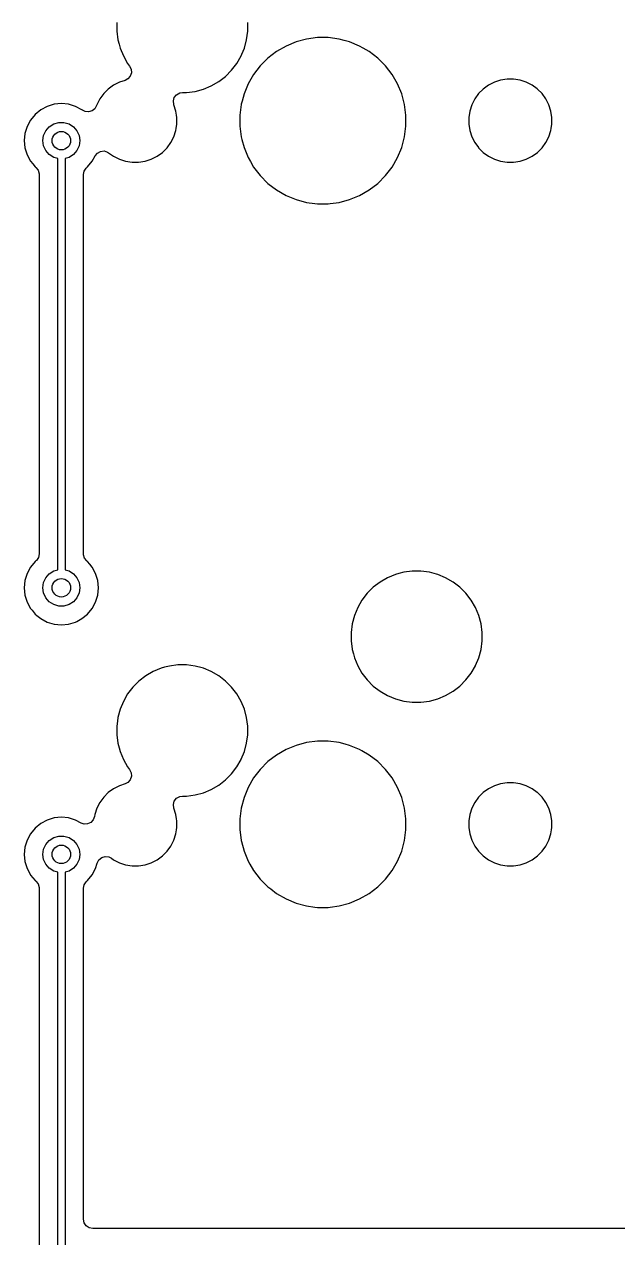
# Model space of a CAD drawing. Extents: x 17 to 170, y -181 to -32.
# Drawn here: x 41.18 to 57.27, y -114.05 to -81.19 of the extents above; entities that cross this region are included whole.
import ezdxf

# ---------------------------------------------------------------- set-up
doc = ezdxf.new("R2010")
doc.units = 0
doc.layers.add('BLACK', color=7, linetype='CONTINUOUS')

msp = doc.modelspace()

# ---------------------------------------------------------------- linework, layer by layer
at = {"layer": 'BLACK', "linetype": 'CONTINUOUS'}
for p, q in [((43.6895, -81.148628), (43.6895, -81.381372)), ((47.2405, -81.381372), (47.2405, -81.148628)), ((43.6895, -81.381372), (43.719879, -81.612126)), ((47.210121, -81.612126), (47.2405, -81.381372)), ((43.719879, -81.612126), (43.752661, -81.734469)), ((43.752661, -81.734469), (43.78012, -81.836948)), ((47.149882, -81.83694), (47.210121, -81.612126)), ((48.277496, -81.782255), (48.02201, -81.929759)), ((48.2775, -81.782253), (48.277496, -81.782255)), ((48.550049, -81.66936), (48.2775, -81.782253)), ((48.835011, -81.593006), (48.550049, -81.66936)), ((49.127493, -81.5545), (48.835011, -81.593006)), ((49.127494, -81.5545), (49.127493, -81.5545)), ((49.422506, -81.5545), (49.127494, -81.5545)), ((49.422507, -81.5545), (49.422506, -81.5545)), ((49.714989, -81.593006), (49.422507, -81.5545)), ((49.714993, -81.593007), (49.714988, -81.593006)), ((49.714988, -81.593006), (49.714989, -81.593006)), ((49.849452, -81.629035), (49.714993, -81.593007)), ((49.99995, -81.66936), (49.849452, -81.629035)), ((50.272499, -81.782253), (49.99995, -81.66936)), ((50.272503, -81.782255), (50.272499, -81.782253)), ((50.272505, -81.782256), (50.272503, -81.782255)), ((50.272507, -81.782257), (50.272505, -81.782256)), ((50.367221, -81.83694), (50.272507, -81.782257)), ((43.78012, -81.836948), (43.869179, -82.051958)), ((43.869179, -82.051958), (43.869184, -82.051967)), ((43.869184, -82.051967), (43.869185, -82.051969)), ((43.869185, -82.051969), (43.985558, -82.253532)), ((46.944442, -82.253532), (47.060815, -82.051969)), ((47.060815, -82.051969), (47.08215, -82.000463)), ((47.08215, -82.000463), (47.149879, -81.836948)), ((47.149879, -81.836945), (47.149882, -81.83694)), ((47.149879, -81.836948), (47.149879, -81.836945)), ((47.787963, -82.109349), (47.579349, -82.317963)), ((48.022005, -81.929762), (47.787963, -82.109349)), ((48.02201, -81.929759), (48.022005, -81.929762)), ((50.527989, -81.929759), (50.367221, -81.83694)), ((50.527994, -81.929762), (50.527989, -81.929759)), ((50.762036, -82.109349), (50.527994, -81.929762)), ((50.762037, -82.10935), (50.762036, -82.109349)), ((50.762042, -82.109354), (50.762037, -82.10935)), ((50.970646, -82.317958), (50.762042, -82.109354)), ((43.985558, -82.253532), (43.98556, -82.253535)), ((43.98556, -82.253535), (43.985561, -82.253536)), ((43.985561, -82.253536), (44.038925, -82.323082)), ((44.038925, -82.323082), (44.081896, -82.410217)), ((44.081896, -82.410217), (44.08825, -82.507164)), ((46.638181, -82.602756), (46.802756, -82.438181)), ((46.802756, -82.438181), (46.944442, -82.253532)), ((47.579349, -82.317963), (47.399762, -82.552005)), ((51.150238, -82.552006), (50.970646, -82.317958)), ((43.762947, -82.761963), (43.60511, -82.842385)), ((43.762965, -82.761955), (43.762947, -82.761963)), ((43.918325, -82.711476), (43.762965, -82.761955)), ((43.992961, -82.672208), (43.918325, -82.711476)), ((44.05702, -82.599163), (43.992961, -82.672208)), ((44.08825, -82.507164), (44.05702, -82.599163)), ((46.251969, -82.860815), (46.453532, -82.744442)), ((46.453532, -82.744442), (46.638181, -82.602756)), ((47.399759, -82.55201), (47.252255, -82.807496)), ((47.399762, -82.552005), (47.399759, -82.55201)), ((51.297743, -82.807493), (51.150238, -82.552006)), ((53.922947, -82.761963), (53.76511, -82.842385)), ((53.922956, -82.761959), (53.922947, -82.761963)), ((53.922958, -82.761958), (53.922956, -82.761958)), ((53.922956, -82.761958), (53.922956, -82.761959)), ((54.091445, -82.707214), (53.922958, -82.761958)), ((54.091448, -82.707213), (54.091445, -82.707214)), ((54.09145, -82.707213), (54.091448, -82.707213)), ((54.091456, -82.707211), (54.09145, -82.707213)), ((54.266411, -82.6795), (54.091456, -82.707211)), ((54.266421, -82.6795), (54.266411, -82.6795)), ((54.443579, -82.6795), (54.266421, -82.6795)), ((54.443588, -82.6795), (54.443579, -82.6795)), ((54.618543, -82.707211), (54.443588, -82.6795)), ((54.618549, -82.707213), (54.618543, -82.707211)), ((54.618555, -82.707214), (54.618549, -82.707213)), ((54.787042, -82.761958), (54.618555, -82.707214)), ((54.78705, -82.761962), (54.787042, -82.761958)), ((54.787052, -82.761963), (54.78705, -82.761962)), ((54.944889, -82.842385), (54.787052, -82.761963)), ((43.336514, -83.071789), (43.232385, -83.21511)), ((43.461789, -82.946514), (43.336514, -83.071789)), ((43.60511, -82.842385), (43.461789, -82.946514)), ((45.250879, -83.176455), (45.311028, -83.100158)), ((45.311028, -83.100158), (45.395795, -83.052686)), ((45.395795, -83.052686), (45.472739, -83.0405)), ((45.472739, -83.0405), (45.581372, -83.0405)), ((45.581372, -83.0405), (45.812126, -83.010121)), ((45.812126, -83.010121), (46.03694, -82.949882)), ((46.03694, -82.949882), (46.036945, -82.949879)), ((46.036945, -82.949879), (46.036948, -82.949879)), ((46.036948, -82.949879), (46.251958, -82.86082)), ((46.251958, -82.86082), (46.251961, -82.860818)), ((46.251961, -82.860818), (46.251969, -82.860815)), ((47.13936, -83.080049), (47.088041, -83.271578)), ((47.252253, -82.8075), (47.13936, -83.080049)), ((47.252255, -82.807496), (47.252253, -82.8075)), ((51.410639, -83.080048), (51.297743, -82.807493)), ((51.486993, -83.365007), (51.410639, -83.080048)), ((53.496514, -83.071789), (53.392385, -83.21511)), ((53.621789, -82.946514), (53.496514, -83.071789)), ((53.76511, -82.842385), (53.621789, -82.946514)), ((55.079035, -82.939848), (54.944889, -82.842385)), ((55.088214, -82.946517), (55.079035, -82.939848)), ((55.213483, -83.071786), (55.088214, -82.946517)), ((55.317614, -83.21511), (55.213483, -83.071786)), ((41.805265, -83.415772), (41.631462, -83.508672)), ((41.805273, -83.415769), (41.805265, -83.415772)), ((41.993867, -83.358559), (41.805273, -83.415769)), ((42.189999, -83.339243), (41.993867, -83.358559)), ((42.38613, -83.358559), (42.189999, -83.339243)), ((42.574724, -83.415769), (42.38613, -83.358559)), ((42.574732, -83.415772), (42.574724, -83.415769)), ((42.748534, -83.508672), (42.574732, -83.415772)), ((43.14496, -83.394494), (43.097487, -83.479261)), ((43.151954, -83.372966), (43.14496, -83.394494)), ((43.151963, -83.372947), (43.151954, -83.372966)), ((43.232385, -83.21511), (43.151963, -83.372947)), ((45.224507, -83.269962), (45.250879, -83.176455)), ((45.235925, -83.366444), (45.224507, -83.269962)), ((45.23804, -83.372955), (45.235925, -83.366444)), ((45.238042, -83.372958), (45.23804, -83.372955)), ((45.292786, -83.541445), (45.238042, -83.372958)), ((47.063006, -83.365011), (47.0245, -83.657493)), ((47.064735, -83.35856), (47.063006, -83.365011)), ((47.088041, -83.271578), (47.064735, -83.35856)), ((51.5255, -83.657494), (51.486993, -83.365007)), ((53.311958, -83.372958), (53.257214, -83.541445)), ((53.311963, -83.372947), (53.311958, -83.372956)), ((53.311958, -83.372956), (53.311958, -83.372958)), ((53.392385, -83.21511), (53.311963, -83.372947)), ((55.398042, -83.372958), (55.317614, -83.21511)), ((55.452786, -83.541445), (55.398042, -83.372958)), ((41.354087, -83.786047), (41.261187, -83.95985)), ((41.479113, -83.633704), (41.354087, -83.786047)), ((41.479119, -83.633698), (41.479113, -83.633704)), ((41.631462, -83.508672), (41.479119, -83.633698)), ((42.748535, -83.508673), (42.748534, -83.508672)), ((42.748537, -83.508674), (42.748535, -83.508673)), ((42.750009, -83.509882), (42.748537, -83.508674)), ((42.750184, -83.510026), (42.750009, -83.509882)), ((42.752268, -83.511166), (42.750184, -83.510026)), ((42.758709, -83.51547), (42.752268, -83.511166)), ((42.75909, -83.514899), (42.758709, -83.51547)), ((42.8312, -83.554358), (42.75909, -83.514899)), ((42.927681, -83.565779), (42.8312, -83.554358)), ((43.021189, -83.539408), (42.927681, -83.565779)), ((43.097487, -83.479261), (43.021189, -83.539408)), ((45.292787, -83.541454), (45.292786, -83.541445)), ((45.292788, -83.541456), (45.292787, -83.541454)), ((45.311167, -83.657493), (45.292788, -83.541456)), ((45.320499, -83.716411), (45.311167, -83.657493)), ((45.3205, -83.716423), (45.320499, -83.716411)), ((45.3205, -83.893576), (45.3205, -83.716423)), ((47.0245, -83.657493), (47.0245, -83.952506)), ((51.5255, -83.716411), (51.5255, -83.657494)), ((51.5255, -83.952506), (51.5255, -83.716411)), ((53.257211, -83.541456), (53.2295, -83.716411)), ((53.2295, -83.716411), (53.2295, -83.893588)), ((53.257213, -83.54145), (53.257211, -83.541456)), ((53.257214, -83.541445), (53.257213, -83.541448)), ((53.257213, -83.541448), (53.257213, -83.54145)), ((55.452787, -83.541454), (55.452786, -83.541445)), ((55.452788, -83.541456), (55.452787, -83.541454)), ((55.480499, -83.716411), (55.452788, -83.541456)), ((55.4805, -83.716423), (55.480499, -83.716411)), ((55.4805, -83.893576), (55.4805, -83.716423)), ((41.261184, -83.959858), (41.203974, -84.148452)), ((41.261187, -83.95985), (41.261184, -83.959858)), ((41.710253, -84.203718), (41.769372, -84.074264)), ((41.769372, -84.074264), (41.862569, -83.966709)), ((41.862569, -83.966709), (41.982291, -83.889768)), ((41.982291, -83.889768), (42.118842, -83.849673)), ((42.118842, -83.849673), (42.261156, -83.849673)), ((42.261156, -83.849673), (42.397707, -83.889768)), ((42.397707, -83.889768), (42.517429, -83.966709)), ((42.517429, -83.966709), (42.610626, -84.074264)), ((42.610626, -84.074264), (42.669745, -84.203718)), ((45.238042, -84.237042), (45.292786, -84.068555)), ((45.292786, -84.068555), (45.300744, -84.018314)), ((45.300744, -84.018314), (45.320499, -83.893588)), ((45.320499, -83.893588), (45.3205, -83.893576)), ((47.0245, -83.952506), (47.061961, -84.237052)), ((51.486993, -84.244993), (51.5255, -83.952506)), ((53.2295, -83.893588), (53.257211, -84.068543)), ((53.257211, -84.068543), (53.257213, -84.068549)), ((53.257213, -84.068549), (53.257214, -84.068555)), ((53.257214, -84.068555), (53.311958, -84.237042)), ((55.398042, -84.237042), (55.452786, -84.068555)), ((55.452786, -84.068555), (55.460744, -84.018314)), ((55.460744, -84.018314), (55.480499, -83.893588)), ((55.480499, -83.893588), (55.4805, -83.893576)), ((41.203974, -84.148452), (41.184658, -84.344584)), ((41.184658, -84.344584), (41.203974, -84.540715)), ((41.689999, -84.344584), (41.710253, -84.203718)), ((41.710253, -84.48545), (41.689999, -84.344584)), ((42.669745, -84.203718), (42.689999, -84.344584)), ((42.689999, -84.344584), (42.669745, -84.48545)), ((45.053483, -84.538214), (45.157614, -84.39489)), ((45.157614, -84.39489), (45.238042, -84.237042)), ((47.061961, -84.237052), (47.063007, -84.244993)), ((47.063007, -84.244993), (47.082423, -84.317454)), ((47.082423, -84.317454), (47.13936, -84.52995)), ((51.410639, -84.529952), (51.486993, -84.244993)), ((53.311958, -84.237042), (53.311959, -84.237043)), ((53.311959, -84.237043), (53.311963, -84.237052)), ((53.311963, -84.237052), (53.392385, -84.394889)), ((53.392385, -84.394889), (53.490943, -84.530542)), ((55.213483, -84.538214), (55.317614, -84.39489)), ((55.317614, -84.39489), (55.398042, -84.237042)), ((41.203974, -84.540715), (41.261184, -84.729309)), ((41.261184, -84.729309), (41.261187, -84.729317)), ((41.261187, -84.729317), (41.354087, -84.90312)), ((41.769372, -84.614904), (41.710253, -84.48545)), ((41.862569, -84.722459), (41.769372, -84.614904)), ((41.982291, -84.7994), (41.862569, -84.722459)), ((42.517429, -84.722459), (42.397707, -84.7994)), ((42.610626, -84.614904), (42.517429, -84.722459)), ((42.669745, -84.48545), (42.610626, -84.614904)), ((43.025909, -84.903122), (43.105363, -84.754472)), ((43.105363, -84.754472), (43.166996, -84.679375)), ((43.166996, -84.679375), (43.252679, -84.633576)), ((43.252679, -84.633576), (43.349366, -84.624053)), ((43.349366, -84.624053), (43.442338, -84.652255)), ((43.442338, -84.652255), (43.471317, -84.670408)), ((43.471317, -84.670408), (43.60511, -84.767614)), ((43.60511, -84.767614), (43.762958, -84.848042)), ((44.627042, -84.848042), (44.78489, -84.767614)), ((44.78489, -84.767614), (44.928214, -84.663483)), ((44.928214, -84.663483), (45.053483, -84.538214)), ((47.13936, -84.52995), (47.252253, -84.802499)), ((51.297743, -84.802507), (51.410639, -84.529952)), ((53.490943, -84.530542), (53.496517, -84.538214)), ((53.496517, -84.538214), (53.621786, -84.663483)), ((53.621786, -84.663483), (53.76511, -84.767614)), ((53.76511, -84.767614), (53.922958, -84.848042)), ((54.787042, -84.848042), (54.94489, -84.767614)), ((54.94489, -84.767614), (55.088214, -84.663483)), ((55.088214, -84.663483), (55.213483, -84.538214)), ((41.354087, -84.90312), (41.412697, -84.974536)), ((41.412697, -84.974536), (41.479116, -85.055467)), ((41.479116, -85.055467), (41.498464, -85.071346)), ((41.498464, -85.071346), (41.560097, -85.146446)), ((42.089999, -84.831025), (41.982291, -84.7994)), ((42.089999, -95.965578), (42.089999, -84.831025)), ((42.397707, -84.7994), (42.289999, -84.831025)), ((42.289999, -84.831025), (42.289999, -95.965578)), ((42.809453, -85.168536), (42.863429, -85.087754)), ((42.863429, -85.087754), (42.881527, -85.071351)), ((42.881527, -85.071351), (42.900882, -85.055467)), ((42.900882, -85.055467), (43.025909, -84.903122)), ((43.762958, -84.848042), (43.931445, -84.902786)), ((43.931445, -84.902786), (43.931454, -84.902787)), ((43.931454, -84.902787), (43.931456, -84.902788)), ((43.931456, -84.902788), (44.106411, -84.930499)), ((44.106411, -84.930499), (44.106418, -84.930499)), ((44.106418, -84.930499), (44.106421, -84.9305)), ((44.106421, -84.9305), (44.106424, -84.9305)), ((44.106424, -84.9305), (44.283576, -84.9305)), ((44.283576, -84.9305), (44.283579, -84.9305)), ((44.283579, -84.9305), (44.283582, -84.930499)), ((44.283582, -84.930499), (44.283588, -84.930499)), ((44.283588, -84.930499), (44.458543, -84.902788)), ((44.458543, -84.902787), (44.458555, -84.902786)), ((44.458543, -84.902788), (44.458543, -84.902787)), ((44.458555, -84.902786), (44.627042, -84.848042)), ((47.252253, -84.802499), (47.252255, -84.802503)), ((47.252255, -84.802503), (47.252257, -84.802507)), ((47.252257, -84.802507), (47.315448, -84.911958)), ((47.315448, -84.911958), (47.399759, -85.057989)), ((47.399759, -85.057989), (47.399762, -85.057994)), ((47.399762, -85.057994), (47.573521, -85.284441)), ((50.970646, -85.292042), (51.150238, -85.057994)), ((51.150238, -85.057994), (51.297743, -84.802507)), ((53.922958, -84.848042), (54.091445, -84.902786)), ((54.091445, -84.902786), (54.091454, -84.902787)), ((54.091454, -84.902787), (54.091456, -84.902788)), ((54.091456, -84.902788), (54.266411, -84.930499)), ((54.266411, -84.930499), (54.266418, -84.930499)), ((54.266418, -84.930499), (54.266421, -84.9305)), ((54.266421, -84.9305), (54.266424, -84.9305)), ((54.266424, -84.9305), (54.443576, -84.9305)), ((54.443576, -84.9305), (54.443579, -84.9305)), ((54.443579, -84.9305), (54.443582, -84.930499)), ((54.443582, -84.930499), (54.443588, -84.930499)), ((54.443588, -84.930499), (54.618543, -84.902788)), ((54.618543, -84.902787), (54.618555, -84.902786)), ((54.618543, -84.902788), (54.618543, -84.902787)), ((54.618555, -84.902786), (54.787042, -84.848042)), ((41.560097, -85.146446), (41.5883, -85.239418)), ((41.5883, -85.239418), (41.589499, -85.263824)), ((41.589499, -85.263824), (41.589499, -95.532779)), ((42.790499, -85.263824), (42.809453, -85.168536)), ((42.790499, -95.532779), (42.790499, -85.263824)), ((47.573521, -85.284441), (47.579354, -85.292042)), ((47.579354, -85.292042), (47.787958, -85.500646)), ((50.762042, -85.500646), (50.970646, -85.292042)), ((47.787958, -85.500646), (48.022006, -85.680238)), ((48.022006, -85.680238), (48.277493, -85.827743)), ((50.272507, -85.827743), (50.527994, -85.680238)), ((50.527994, -85.680238), (50.762042, -85.500646)), ((48.277493, -85.827743), (48.277498, -85.827745)), ((48.277498, -85.827745), (48.2775, -85.827746)), ((48.2775, -85.827746), (48.330718, -85.849789)), ((48.330718, -85.849789), (48.550048, -85.940639)), ((48.550048, -85.940639), (48.835007, -86.016993)), ((48.835007, -86.016993), (49.054372, -86.045873)), ((49.054372, -86.045873), (49.127493, -86.0555)), ((49.127493, -86.0555), (49.127494, -86.0555)), ((49.127494, -86.0555), (49.422507, -86.0555)), ((49.422507, -86.0555), (49.471253, -86.049082)), ((49.471253, -86.049082), (49.714993, -86.016993)), ((49.714993, -86.016993), (49.999952, -85.940639)), ((49.999952, -85.940639), (50.272507, -85.827743)), ((41.589499, -95.532779), (41.570545, -95.628067)), ((42.791698, -95.55718), (42.790499, -95.532779)), ((42.819898, -95.650152), (42.791698, -95.55718)), ((41.354087, -95.893483), (41.261187, -96.067286)), ((41.479113, -95.74114), (41.354087, -95.893483)), ((41.479123, -95.74113), (41.479113, -95.74114)), ((41.498467, -95.725255), (41.479123, -95.74113)), ((41.516569, -95.708849), (41.498467, -95.725255)), ((41.570545, -95.628067), (41.516569, -95.708849)), ((42.881531, -95.725255), (42.819898, -95.650152)), ((42.900874, -95.74113), (42.881531, -95.725255)), ((42.900876, -95.741132), (42.900874, -95.74113)), ((42.900882, -95.741137), (42.900876, -95.741132)), ((42.961447, -95.814935), (42.900882, -95.741137)), ((43.02591, -95.893483), (42.961447, -95.814935)), ((43.11881, -96.067286), (43.02591, -95.893483)), ((41.203974, -96.255888), (41.184658, -96.45202)), ((41.261184, -96.067294), (41.203974, -96.255888)), ((41.261187, -96.067286), (41.261184, -96.067294)), ((41.710253, -96.311154), (41.769372, -96.1817)), ((41.769372, -96.1817), (41.862569, -96.074145)), ((41.862569, -96.074145), (41.982291, -95.997204)), ((41.982291, -95.997204), (42.089999, -95.965578)), ((42.289999, -95.965578), (42.397707, -95.997204)), ((42.397707, -95.997204), (42.517429, -96.074145)), ((42.517429, -96.074145), (42.610626, -96.1817)), ((42.610626, -96.1817), (42.669745, -96.311154)), ((43.118811, -96.06729), (43.11881, -96.067286)), ((43.118813, -96.067293), (43.118811, -96.06729)), ((43.176023, -96.255888), (43.118813, -96.067293)), ((43.19534, -96.45202), (43.176023, -96.255888)), ((51.028032, -96.179184), (50.826467, -96.295558)), ((51.028041, -96.179179), (51.028032, -96.179184)), ((51.243051, -96.09012), (51.028041, -96.179179)), ((51.333832, -96.065795), (51.243051, -96.09012)), ((51.467874, -96.029879), (51.333832, -96.065795)), ((51.467878, -96.029878), (51.467874, -96.029879)), ((51.46788, -96.029878), (51.467878, -96.029878)), ((51.698628, -95.9995), (51.46788, -96.029878)), ((51.931372, -95.9995), (51.698628, -95.9995)), ((52.162119, -96.029878), (51.931372, -95.9995)), ((52.162126, -96.029879), (52.162119, -96.029878)), ((52.355271, -96.081632), (52.162126, -96.029879)), ((52.386948, -96.09012), (52.355271, -96.081632)), ((52.601958, -96.179179), (52.386948, -96.09012)), ((52.601967, -96.179184), (52.601958, -96.179179)), ((52.601969, -96.179185), (52.601967, -96.179184)), ((52.803532, -96.295558), (52.601969, -96.179185)), ((41.184658, -96.45202), (41.203974, -96.648151)), ((41.689999, -96.45202), (41.710253, -96.311154)), ((41.710253, -96.592886), (41.689999, -96.45202)), ((41.769372, -96.72234), (41.710253, -96.592886)), ((42.669745, -96.592886), (42.610626, -96.72234)), ((42.669745, -96.311154), (42.689999, -96.45202)), ((42.689999, -96.45202), (42.669745, -96.592886)), ((43.176023, -96.648152), (43.19534, -96.45202)), ((50.477244, -96.601819), (50.335558, -96.786467)), ((50.477247, -96.601815), (50.477244, -96.601819)), ((50.641815, -96.437247), (50.477247, -96.601815)), ((50.641819, -96.437244), (50.641815, -96.437247)), ((50.826467, -96.295558), (50.641819, -96.437244)), ((52.988181, -96.437244), (52.803532, -96.295558)), ((53.152756, -96.601819), (52.988181, -96.437244)), ((53.294442, -96.786468), (53.152756, -96.601819)), ((41.203974, -96.648151), (41.261184, -96.836745)), ((41.261184, -96.836745), (41.261187, -96.836753)), ((41.261187, -96.836753), (41.354087, -97.010556)), ((41.862569, -96.829895), (41.769372, -96.72234)), ((41.982291, -96.906836), (41.862569, -96.829895)), ((42.118842, -96.946931), (41.982291, -96.906836)), ((42.397707, -96.906836), (42.261156, -96.946931)), ((42.517429, -96.829895), (42.397707, -96.906836)), ((42.610626, -96.72234), (42.517429, -96.829895)), ((43.025909, -97.010558), (43.118813, -96.836747)), ((43.118813, -96.836747), (43.176023, -96.648152)), ((50.335558, -96.786467), (50.219184, -96.988032)), ((53.410815, -96.988031), (53.294442, -96.786468)), ((41.354087, -97.010556), (41.395457, -97.060965)), ((41.395457, -97.060965), (41.479116, -97.162903)), ((41.479116, -97.162903), (41.528047, -97.20306)), ((41.528047, -97.20306), (41.631462, -97.287931)), ((42.261156, -96.946931), (42.118842, -96.946931)), ((42.748537, -97.28793), (42.900882, -97.162903)), ((42.900882, -97.162903), (43.025909, -97.010558)), ((50.130118, -97.20306), (50.069879, -97.427874)), ((50.13012, -97.203051), (50.130118, -97.20306)), ((50.219179, -96.988041), (50.13012, -97.203051)), ((50.219184, -96.988032), (50.219179, -96.988041)), ((53.410815, -96.988032), (53.410815, -96.988031)), ((53.41082, -96.988041), (53.410815, -96.988032)), ((53.499879, -97.203051), (53.41082, -96.988041)), ((53.49988, -97.203055), (53.499879, -97.203051)), ((53.499882, -97.20306), (53.49988, -97.203055)), ((53.560121, -97.427874), (53.499882, -97.20306)), ((41.631462, -97.287931), (41.805265, -97.380831)), ((41.805265, -97.380831), (41.805269, -97.380832)), ((41.805269, -97.380832), (41.805272, -97.380834)), ((41.805272, -97.380834), (41.993867, -97.438044)), ((41.993867, -97.438044), (42.189999, -97.457361)), ((42.189999, -97.457361), (42.386131, -97.438044)), ((42.386131, -97.438044), (42.574726, -97.380834)), ((42.574726, -97.380834), (42.606971, -97.363599)), ((42.606971, -97.363599), (42.748535, -97.287931)), ((42.748534, -97.287931), (42.748537, -97.28793)), ((42.748535, -97.287931), (42.748534, -97.287931)), ((50.069878, -97.42788), (50.0395, -97.658628)), ((50.069879, -97.427874), (50.069878, -97.427878)), ((50.069878, -97.427878), (50.069878, -97.42788)), ((53.5905, -97.658628), (53.560121, -97.427874)), ((50.0395, -97.658628), (50.0395, -97.891371)), ((50.0395, -97.891371), (50.068714, -98.113281)), ((53.560121, -98.122126), (53.5905, -97.891372)), ((53.5905, -97.891372), (53.5905, -97.658628)), ((50.068714, -98.113281), (50.069879, -98.122126)), ((50.069879, -98.122126), (50.102661, -98.244469)), ((50.102661, -98.244469), (50.13012, -98.346948)), ((53.499882, -98.34694), (53.560121, -98.122126)), ((45.117874, -98.569879), (44.983832, -98.605795)), ((45.117878, -98.569878), (45.117874, -98.569879)), ((45.11788, -98.569878), (45.117878, -98.569878)), ((45.348628, -98.5395), (45.11788, -98.569878)), ((45.581372, -98.5395), (45.348628, -98.5395)), ((45.812119, -98.569878), (45.581372, -98.5395)), ((45.812126, -98.569879), (45.812119, -98.569878)), ((46.005271, -98.621632), (45.812126, -98.569879)), ((50.13012, -98.346948), (50.219179, -98.561958)), ((50.219179, -98.561958), (50.219184, -98.561967)), ((50.219184, -98.561967), (50.219185, -98.561969)), ((50.219185, -98.561969), (50.335558, -98.763532)), ((53.294442, -98.763532), (53.410815, -98.561969)), ((53.410815, -98.561969), (53.414204, -98.553789)), ((53.414204, -98.553789), (53.499879, -98.346948)), ((53.499879, -98.346945), (53.499882, -98.34694)), ((53.499879, -98.346948), (53.499879, -98.346945)), ((44.476467, -98.835558), (44.291819, -98.977244)), ((44.678032, -98.719184), (44.476467, -98.835558)), ((44.678041, -98.719179), (44.678032, -98.719184)), ((44.893051, -98.63012), (44.678041, -98.719179)), ((44.983832, -98.605795), (44.893051, -98.63012)), ((46.036948, -98.63012), (46.005271, -98.621632)), ((46.251958, -98.719179), (46.036948, -98.63012)), ((46.251967, -98.719184), (46.251958, -98.719179)), ((46.251969, -98.719185), (46.251967, -98.719184)), ((46.453532, -98.835558), (46.251969, -98.719185)), ((46.638181, -98.977244), (46.453532, -98.835558)), ((50.335558, -98.763532), (50.477244, -98.948181)), ((53.152756, -98.948181), (53.294442, -98.763532)), ((44.127244, -99.141819), (43.985558, -99.326467)), ((44.127247, -99.141815), (44.127244, -99.141819)), ((44.291815, -98.977247), (44.127247, -99.141815)), ((44.291819, -98.977244), (44.291815, -98.977247)), ((46.802756, -99.141819), (46.638181, -98.977244)), ((46.944442, -99.326468), (46.802756, -99.141819)), ((50.477244, -98.948181), (50.641819, -99.112756)), ((50.641819, -99.112756), (50.826468, -99.254442)), ((52.803532, -99.254442), (52.988181, -99.112756)), ((52.988181, -99.112756), (53.152756, -98.948181)), ((43.869179, -99.528041), (43.78012, -99.743051)), ((43.869184, -99.528032), (43.869179, -99.528041)), ((43.985558, -99.326467), (43.869184, -99.528032)), ((47.060815, -99.528031), (46.944442, -99.326468)), ((47.060815, -99.528032), (47.060815, -99.528031)), ((47.06082, -99.528041), (47.060815, -99.528032)), ((47.149879, -99.743051), (47.06082, -99.528041)), ((50.826468, -99.254442), (51.028031, -99.370815)), ((51.028031, -99.370815), (51.028034, -99.370816)), ((51.028034, -99.370816), (51.028041, -99.37082)), ((51.028041, -99.37082), (51.243051, -99.459879)), ((51.243051, -99.459879), (51.243055, -99.45988)), ((51.243055, -99.45988), (51.24306, -99.459882)), ((51.24306, -99.459882), (51.467874, -99.520121)), ((51.467874, -99.520121), (51.698628, -99.5505)), ((51.698628, -99.5505), (51.931372, -99.5505)), ((51.931372, -99.5505), (52.162126, -99.520121)), ((52.162126, -99.520121), (52.38694, -99.459882)), ((52.38694, -99.459882), (52.386945, -99.459879)), ((52.386945, -99.459879), (52.386948, -99.459879)), ((52.386948, -99.459879), (52.601958, -99.37082)), ((52.601958, -99.37082), (52.601961, -99.370818)), ((52.601961, -99.370818), (52.601969, -99.370815)), ((52.601969, -99.370815), (52.803532, -99.254442)), ((43.780118, -99.74306), (43.719879, -99.967874)), ((43.78012, -99.743051), (43.780118, -99.74306)), ((47.14988, -99.743055), (47.149879, -99.743051)), ((47.149882, -99.74306), (47.14988, -99.743055)), ((47.210121, -99.967874), (47.149882, -99.74306)), ((43.707375, -100.062854), (43.6895, -100.198628)), ((43.6895, -100.198628), (43.6895, -100.431372)), ((43.719878, -99.96788), (43.707375, -100.062854)), ((43.719879, -99.967874), (43.719878, -99.967878)), ((43.719878, -99.967878), (43.719878, -99.96788)), ((47.2405, -100.198628), (47.210121, -99.967874)), ((47.2405, -100.431372), (47.2405, -100.198628)), ((43.6895, -100.431372), (43.719879, -100.662126)), ((47.210121, -100.662126), (47.2405, -100.431372)), ((43.719879, -100.662126), (43.752661, -100.784469)), ((43.752661, -100.784469), (43.78012, -100.886948)), ((47.149882, -100.88694), (47.210121, -100.662126)), ((48.277496, -100.832255), (48.02201, -100.979759)), ((48.2775, -100.832253), (48.277496, -100.832255)), ((48.550049, -100.71936), (48.2775, -100.832253)), ((48.835011, -100.643006), (48.550049, -100.71936)), ((49.127493, -100.6045), (48.835011, -100.643006)), ((49.127494, -100.6045), (49.127493, -100.6045)), ((49.422506, -100.6045), (49.127494, -100.6045)), ((49.422507, -100.6045), (49.422506, -100.6045)), ((49.714989, -100.643006), (49.422507, -100.6045)), ((49.714993, -100.643007), (49.714988, -100.643006)), ((49.714988, -100.643006), (49.714989, -100.643006)), ((49.876555, -100.686297), (49.714993, -100.643007)), ((49.99995, -100.71936), (49.876555, -100.686297)), ((50.272499, -100.832253), (49.99995, -100.71936)), ((50.272503, -100.832255), (50.272499, -100.832253)), ((50.272505, -100.832256), (50.272503, -100.832255)), ((50.272507, -100.832257), (50.272505, -100.832256)), ((50.327548, -100.864035), (50.272507, -100.832257)), ((50.527989, -100.979759), (50.327548, -100.864035)), ((43.78012, -100.886948), (43.869179, -101.101958)), ((43.869179, -101.101958), (43.869184, -101.101967)), ((43.869184, -101.101967), (43.869185, -101.101969)), ((43.869185, -101.101969), (43.985558, -101.303532)), ((46.944442, -101.303532), (47.060815, -101.101969)), ((47.060815, -101.101969), (47.064204, -101.093789)), ((47.064204, -101.093789), (47.149879, -100.886948)), ((47.149879, -100.886945), (47.149882, -100.88694)), ((47.149879, -100.886948), (47.149879, -100.886945)), ((47.787963, -101.159349), (47.579349, -101.367963)), ((48.022005, -100.979762), (47.787963, -101.159349)), ((48.02201, -100.979759), (48.022005, -100.979762)), ((50.527994, -100.979762), (50.527989, -100.979759)), ((50.762036, -101.159349), (50.527994, -100.979762)), ((50.762037, -101.15935), (50.762036, -101.159349)), ((50.762042, -101.159354), (50.762037, -101.15935)), ((50.970646, -101.367958), (50.762042, -101.159354)), ((43.985558, -101.303532), (43.98556, -101.303535)), ((43.98556, -101.303535), (43.985561, -101.303536)), ((43.985561, -101.303536), (44.038925, -101.373082)), ((44.038925, -101.373082), (44.081896, -101.460217)), ((44.081896, -101.460217), (44.08825, -101.557164)), ((46.638181, -101.652756), (46.802756, -101.488181)), ((46.802756, -101.488181), (46.944442, -101.303532)), ((47.579349, -101.367963), (47.399762, -101.602005)), ((51.150238, -101.602006), (50.970646, -101.367958)), ((43.762947, -101.811963), (43.60511, -101.892385)), ((43.762965, -101.811955), (43.762947, -101.811963)), ((43.918325, -101.761476), (43.762965, -101.811955)), ((43.992961, -101.722208), (43.918325, -101.761476)), ((44.05702, -101.649163), (43.992961, -101.722208)), ((44.08825, -101.557164), (44.05702, -101.649163)), ((46.251969, -101.910815), (46.453532, -101.794442)), ((46.453532, -101.794442), (46.638181, -101.652756)), ((47.252253, -101.8575), (47.13936, -102.130049)), ((47.252255, -101.857496), (47.252253, -101.8575)), ((47.399759, -101.60201), (47.252255, -101.857496)), ((47.399762, -101.602005), (47.399759, -101.60201)), ((51.297743, -101.857493), (51.150238, -101.602006)), ((51.410639, -102.130048), (51.297743, -101.857493)), ((53.922947, -101.811963), (53.76511, -101.892385)), ((53.922956, -101.811959), (53.922947, -101.811963)), ((53.922958, -101.811958), (53.922956, -101.811958)), ((53.922956, -101.811958), (53.922956, -101.811959)), ((54.091445, -101.757214), (53.922958, -101.811958)), ((54.091448, -101.757213), (54.091445, -101.757214)), ((54.09145, -101.757213), (54.091448, -101.757213)), ((54.091456, -101.757211), (54.09145, -101.757213)), ((54.266411, -101.7295), (54.091456, -101.757211)), ((54.266421, -101.7295), (54.266411, -101.7295)), ((54.443579, -101.7295), (54.266421, -101.7295)), ((54.443588, -101.7295), (54.443579, -101.7295)), ((54.618543, -101.757211), (54.443588, -101.7295)), ((54.618549, -101.757213), (54.618543, -101.757211)), ((54.618555, -101.757214), (54.618549, -101.757213)), ((54.787042, -101.811958), (54.618555, -101.757214)), ((54.78705, -101.811962), (54.787042, -101.811958)), ((54.787052, -101.811963), (54.78705, -101.811962)), ((54.944889, -101.892385), (54.787052, -101.811963)), ((43.336514, -102.121789), (43.232385, -102.26511)), ((43.461789, -101.996514), (43.336514, -102.121789)), ((43.60511, -101.892385), (43.461789, -101.996514)), ((45.250879, -102.226455), (45.311028, -102.150158)), ((45.311028, -102.150158), (45.395795, -102.102686)), ((45.395795, -102.102686), (45.472739, -102.0905)), ((45.472739, -102.0905), (45.581372, -102.0905)), ((45.581372, -102.0905), (45.812126, -102.060121)), ((45.812126, -102.060121), (46.03694, -101.999882)), ((46.03694, -101.999882), (46.036945, -101.999879)), ((46.036945, -101.999879), (46.036948, -101.999879)), ((46.036948, -101.999879), (46.251958, -101.91082)), ((46.251958, -101.91082), (46.251961, -101.910818)), ((46.251961, -101.910818), (46.251969, -101.910815)), ((47.13936, -102.130049), (47.063006, -102.415011)), ((51.486993, -102.415007), (51.410639, -102.130048)), ((53.496514, -102.121789), (53.392385, -102.26511)), ((53.621789, -101.996514), (53.496514, -102.121789)), ((53.76511, -101.892385), (53.621789, -101.996514)), ((55.085573, -101.994598), (54.944889, -101.892385)), ((55.088214, -101.996517), (55.085573, -101.994598)), ((55.213483, -102.121786), (55.088214, -101.996517)), ((55.317614, -102.26511), (55.213483, -102.121786)), ((43.151958, -102.422958), (43.097214, -102.591445)), ((43.151963, -102.422947), (43.151958, -102.422956)), ((43.151958, -102.422956), (43.151958, -102.422958)), ((43.232385, -102.26511), (43.151963, -102.422947)), ((45.224507, -102.319962), (45.250879, -102.226455)), ((45.235925, -102.416444), (45.224507, -102.319962)), ((45.23804, -102.422955), (45.235925, -102.416444)), ((45.238042, -102.422958), (45.23804, -102.422955)), ((45.292786, -102.591445), (45.238042, -102.422958)), ((47.063006, -102.415011), (47.0245, -102.707493)), ((51.5255, -102.707494), (51.486993, -102.415007)), ((53.311958, -102.422958), (53.257214, -102.591445)), ((53.311963, -102.422947), (53.311958, -102.422956)), ((53.311958, -102.422956), (53.311958, -102.422958)), ((53.392385, -102.26511), (53.311963, -102.422947)), ((55.398042, -102.422958), (55.317614, -102.26511)), ((55.452786, -102.591445), (55.398042, -102.422958)), ((41.631463, -102.833976), (41.47912, -102.959002)), ((41.805266, -102.741076), (41.631463, -102.833976)), ((41.805274, -102.741073), (41.805266, -102.741076)), ((41.993868, -102.683863), (41.805274, -102.741073)), ((42.19, -102.664547), (41.993868, -102.683863)), ((42.386131, -102.683863), (42.19, -102.664547)), ((42.574725, -102.741073), (42.386131, -102.683863)), ((42.574733, -102.741076), (42.574725, -102.741073)), ((42.726006, -102.821934), (42.574733, -102.741076)), ((42.804427, -102.84827), (42.726006, -102.821934)), ((42.901507, -102.844457), (42.804427, -102.84827)), ((42.989739, -102.803784), (42.901507, -102.844457)), ((43.055689, -102.732442), (42.989739, -102.803784)), ((43.089318, -102.641293), (43.055689, -102.732442)), ((43.097213, -102.59145), (43.089318, -102.641293)), ((43.097214, -102.591445), (43.097213, -102.591448)), ((43.097213, -102.591448), (43.097213, -102.59145)), ((45.292787, -102.591454), (45.292786, -102.591445)), ((45.292788, -102.591456), (45.292787, -102.591454)), ((45.311167, -102.707493), (45.292788, -102.591456)), ((45.320499, -102.766411), (45.311167, -102.707493)), ((45.3205, -102.766423), (45.320499, -102.766411)), ((45.3205, -102.943576), (45.3205, -102.766423)), ((47.0245, -102.707493), (47.0245, -103.002506)), ((51.5255, -102.766411), (51.5255, -102.707494)), ((51.5255, -103.002506), (51.5255, -102.766411)), ((53.257211, -102.591456), (53.2295, -102.766411)), ((53.2295, -102.766411), (53.2295, -102.943588)), ((53.257213, -102.59145), (53.257211, -102.591456)), ((53.257214, -102.591445), (53.257213, -102.591448)), ((53.257213, -102.591448), (53.257213, -102.59145)), ((55.452787, -102.591454), (55.452786, -102.591445)), ((55.452788, -102.591456), (55.452787, -102.591454)), ((55.480499, -102.766411), (55.452788, -102.591456)), ((55.4805, -102.766423), (55.480499, -102.766411)), ((55.4805, -102.943576), (55.4805, -102.766423)), ((41.354088, -103.111351), (41.261188, -103.285154)), ((41.479114, -102.959008), (41.354088, -103.111351)), ((41.47912, -102.959002), (41.479114, -102.959008)), ((41.982292, -103.215072), (42.118843, -103.174977)), ((42.118843, -103.174977), (42.261157, -103.174977)), ((42.261157, -103.174977), (42.397708, -103.215072)), ((45.238042, -103.287042), (45.292786, -103.118555)), ((45.292786, -103.118555), (45.311167, -103.002506)), ((45.311167, -103.002506), (45.320499, -102.943588)), ((45.320499, -102.943588), (45.3205, -102.943576)), ((47.0245, -103.002506), (47.061961, -103.287052)), ((51.486993, -103.294993), (51.5255, -103.002506)), ((53.2295, -102.943588), (53.257211, -103.118543)), ((53.257211, -103.118543), (53.257213, -103.118549)), ((53.257213, -103.118549), (53.257214, -103.118555)), ((53.257214, -103.118555), (53.311958, -103.287042)), ((55.398042, -103.287042), (55.452786, -103.118555)), ((55.452786, -103.118555), (55.471167, -103.002506)), ((55.471167, -103.002506), (55.480499, -102.943588)), ((55.480499, -102.943588), (55.4805, -102.943576)), ((41.203975, -103.473756), (41.184659, -103.669888)), ((41.261185, -103.285162), (41.203975, -103.473756)), ((41.261188, -103.285154), (41.261185, -103.285162)), ((41.710254, -103.529022), (41.769373, -103.399568)), ((41.769373, -103.399568), (41.86257, -103.292013)), ((41.86257, -103.292013), (41.982292, -103.215072)), ((42.397708, -103.215072), (42.51743, -103.292013)), ((42.51743, -103.292013), (42.610627, -103.399568)), ((42.610627, -103.399568), (42.669746, -103.529022)), ((45.053483, -103.588214), (45.157614, -103.44489)), ((45.157614, -103.44489), (45.238042, -103.287042)), ((47.061961, -103.287052), (47.063007, -103.294993)), ((47.063007, -103.294993), (47.070292, -103.32218)), ((47.070292, -103.32218), (47.13936, -103.57995)), ((51.410639, -103.579952), (51.486993, -103.294993)), ((53.311958, -103.287042), (53.311959, -103.287043)), ((53.311959, -103.287043), (53.311963, -103.287052)), ((53.311963, -103.287052), (53.392385, -103.444889)), ((53.392385, -103.444889), (53.490943, -103.580542)), ((55.213483, -103.588214), (55.317614, -103.44489)), ((55.317614, -103.44489), (55.398042, -103.287042)), ((41.184659, -103.669888), (41.203975, -103.866019)), ((41.69, -103.669888), (41.710254, -103.529022)), ((41.710254, -103.810754), (41.69, -103.669888)), ((41.769373, -103.940208), (41.710254, -103.810754)), ((42.669746, -103.810754), (42.610627, -103.940208)), ((42.669746, -103.529022), (42.69, -103.669888)), ((42.69, -103.669888), (42.669746, -103.810754)), ((43.163977, -103.90573), (43.209775, -103.820049)), ((43.209775, -103.820049), (43.284877, -103.758414)), ((43.284877, -103.758414), (43.377848, -103.730211)), ((43.377848, -103.730211), (43.474535, -103.739734)), ((43.474535, -103.739734), (43.548615, -103.776568)), ((43.548615, -103.776568), (43.60511, -103.817614)), ((43.60511, -103.817614), (43.605109, -103.817614)), ((43.605109, -103.817614), (43.673575, -103.852499)), ((44.627042, -103.898042), (44.78489, -103.817614)), ((44.78489, -103.817614), (44.928214, -103.713483)), ((44.928214, -103.713483), (45.053483, -103.588214)), ((47.13936, -103.57995), (47.252253, -103.852499)), ((51.297743, -103.852507), (51.410639, -103.579952)), ((53.490943, -103.580542), (53.496517, -103.588214)), ((53.496517, -103.588214), (53.621786, -103.713483)), ((53.621786, -103.713483), (53.76511, -103.817614)), ((53.76511, -103.817614), (53.922958, -103.898042)), ((54.787042, -103.898042), (54.94489, -103.817614)), ((54.94489, -103.817614), (55.088214, -103.713483)), ((55.088214, -103.713483), (55.213483, -103.588214)), ((41.203975, -103.866019), (41.261185, -104.054613)), ((41.261185, -104.054613), (41.261188, -104.054621)), ((41.261188, -104.054621), (41.354088, -104.228424)), ((41.86257, -104.047763), (41.769373, -103.940208)), ((41.982292, -104.124704), (41.86257, -104.047763)), ((42.09, -104.156329), (41.982292, -104.124704)), ((42.09, -114.857199), (42.09, -104.156329)), ((42.397708, -104.124704), (42.29, -104.156329)), ((42.29, -104.156329), (42.29, -114.857199)), ((42.51743, -104.047763), (42.397708, -104.124704)), ((42.610627, -103.940208), (42.51743, -104.047763)), ((43.02591, -104.228426), (43.118814, -104.054615)), ((43.118814, -104.054615), (43.163977, -103.90573)), ((43.673575, -103.852499), (43.762958, -103.898042)), ((43.762958, -103.898042), (43.931445, -103.952786)), ((43.931445, -103.952786), (43.931454, -103.952787)), ((43.931454, -103.952787), (43.931456, -103.952788)), ((43.931456, -103.952788), (44.106411, -103.980499)), ((44.106411, -103.980499), (44.106418, -103.980499)), ((44.106418, -103.980499), (44.106421, -103.9805)), ((44.106421, -103.9805), (44.106424, -103.9805)), ((44.106424, -103.9805), (44.283576, -103.9805)), ((44.283576, -103.9805), (44.283579, -103.9805)), ((44.283579, -103.9805), (44.283582, -103.980499)), ((44.283582, -103.980499), (44.283588, -103.980499)), ((44.283588, -103.980499), (44.458543, -103.952788)), ((44.458543, -103.952787), (44.458555, -103.952786)), ((44.458543, -103.952788), (44.458543, -103.952787)), ((44.458555, -103.952786), (44.627042, -103.898042)), ((47.252253, -103.852499), (47.252255, -103.852503)), ((47.252255, -103.852503), (47.252257, -103.852507)), ((47.252257, -103.852507), (47.298517, -103.932632)), ((47.298517, -103.932632), (47.399759, -104.107989)), ((47.399759, -104.107989), (47.399762, -104.107994)), ((47.399762, -104.107994), (47.576739, -104.338635)), ((50.970646, -104.342042), (51.150238, -104.107994)), ((51.150238, -104.107994), (51.297743, -103.852507)), ((53.922958, -103.898042), (54.091445, -103.952786)), ((54.091445, -103.952786), (54.091454, -103.952787)), ((54.091454, -103.952787), (54.091456, -103.952788)), ((54.091456, -103.952788), (54.266411, -103.980499)), ((54.266411, -103.980499), (54.266418, -103.980499)), ((54.266418, -103.980499), (54.266421, -103.9805)), ((54.266421, -103.9805), (54.266424, -103.9805)), ((54.266424, -103.9805), (54.443576, -103.9805)), ((54.443576, -103.9805), (54.443579, -103.9805)), ((54.443579, -103.9805), (54.443582, -103.980499)), ((54.443582, -103.980499), (54.443588, -103.980499)), ((54.443588, -103.980499), (54.618543, -103.952788)), ((54.618543, -103.952787), (54.618555, -103.952786)), ((54.618543, -103.952788), (54.618543, -103.952787)), ((54.618555, -103.952786), (54.787042, -103.898042)), ((41.354088, -104.228424), (41.358266, -104.233515)), ((41.358266, -104.233515), (41.479117, -104.380771)), ((41.479117, -104.380771), (41.498465, -104.39665)), ((41.498465, -104.39665), (41.560098, -104.47175)), ((41.560098, -104.47175), (41.588301, -104.564722)), ((42.809454, -104.49384), (42.86343, -104.413058)), ((42.86343, -104.413058), (42.881528, -104.396655)), ((42.881528, -104.396655), (42.900883, -104.380771)), ((42.900883, -104.380771), (43.02591, -104.228426)), ((47.576739, -104.338635), (47.579354, -104.342042)), ((47.579354, -104.342042), (47.787958, -104.550646)), ((50.762042, -104.550646), (50.970646, -104.342042)), ((41.588301, -104.564722), (41.5895, -104.589128)), ((41.5895, -104.589128), (41.5895, -114.4244)), ((42.7905, -104.589128), (42.809454, -104.49384)), ((42.7905, -113.551911), (42.7905, -104.589128)), ((47.787958, -104.550646), (47.787962, -104.550649)), ((47.787962, -104.550649), (47.787963, -104.55065)), ((47.787963, -104.55065), (47.862743, -104.608031)), ((47.862743, -104.608031), (48.022006, -104.730238)), ((48.022006, -104.730238), (48.277493, -104.877743)), ((50.272507, -104.877743), (50.527994, -104.730238)), ((50.527994, -104.730238), (50.762042, -104.550646)), ((48.277493, -104.877743), (48.550048, -104.990639)), ((48.550048, -104.990639), (48.835007, -105.066993)), ((48.835007, -105.066993), (49.054372, -105.095873)), ((49.054372, -105.095873), (49.127493, -105.1055)), ((49.127493, -105.1055), (49.127494, -105.1055)), ((49.127494, -105.1055), (49.422507, -105.1055)), ((49.422507, -105.1055), (49.471253, -105.099082)), ((49.471253, -105.099082), (49.714993, -105.066993)), ((49.714993, -105.066993), (49.999952, -104.990639)), ((49.999952, -104.990639), (50.272507, -104.877743)), ((42.809454, -113.647199), (42.7905, -113.551911)), ((42.86343, -113.727981), (42.809454, -113.647199)), ((42.944212, -113.781957), (42.86343, -113.727981)), ((43.0395, -113.800911), (42.944212, -113.781957)), ((43.053172, -113.800911), (43.0395, -113.800911)), ((43.211286, -113.800911), (43.053172, -113.800911)), ((43.226547, -113.800911), (43.211286, -113.800911)), ((43.226563, -113.800912), (43.226547, -113.800911)), ((97.034859, -113.800912), (43.226563, -113.800912))]:
    msp.add_line(p, q, dxfattribs=at)
at = {"layer": 'BLACK'}
for centre in [(42.189999, -84.344584), (42.189999, -96.45202), (42.19, -103.669888)]:
    msp.add_circle(centre, 0.25, dxfattribs=at)

doc.saveas('drawing.dxf')
